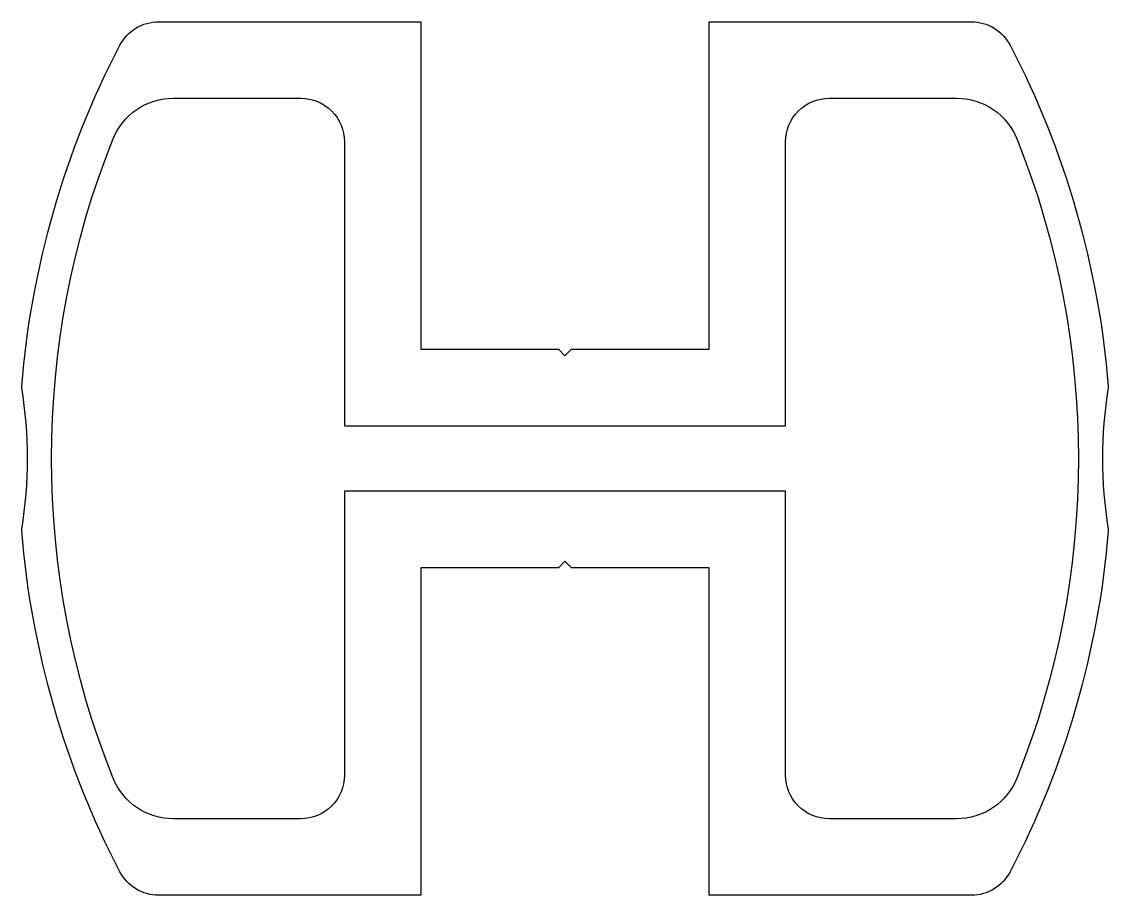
# Model space of a CAD drawing. Extents: x 221.5 to 271.2, y 221.7 to 261.7.
import ezdxf

# ---------------------------------------------------------------- set-up
doc = ezdxf.new("R2010")
doc.units = 0
doc.layers.add('ANA', color=220, linetype='CONTINUOUS')

msp = doc.modelspace()

# ---------------------------------------------------------------- linework, layer by layer
at = {"layer": 'ANA'}
for points in [[(246.057, 246.697), (246.357, 246.397), (246.657, 246.697), (252.957, 246.697), (252.957, 261.697), (264.964, 261.697, -0.279739), (266.738, 260.62, -0.100073), (271.233, 245.005, -0.060883), (271.23, 244.932, 0.081413), (271.23, 238.462, -0.060883), (271.233, 238.39, -0.100073), (266.738, 222.774, -0.279739), (264.964, 221.697), (252.957, 221.697), (252.957, 236.697), (246.657, 236.697), (246.357, 236.997), (246.057, 236.697), (239.757, 236.697), (239.757, 221.697), (227.751, 221.697, -0.279739), (225.976, 222.774, -0.100073), (221.482, 238.39, -0.060883), (221.485, 238.462, 0.081413), (221.485, 244.932, -0.060883), (221.482, 245.005, -0.100073), (225.976, 260.62, -0.279739), (227.751, 261.697), (239.757, 261.697), (239.757, 246.697)], [(228.437, 258.197), (234.257, 258.197, -0.414214), (236.257, 256.197), (236.257, 243.197), (256.457, 243.197), (256.457, 256.197, -0.414214), (258.457, 258.197), (264.278, 258.197, -0.307128), (267.065, 256.307, -0.19173), (267.065, 227.088, -0.307128), (264.278, 225.197), (258.457, 225.197, -0.414214), (256.457, 227.197), (256.457, 240.197), (236.257, 240.197), (236.257, 227.197, -0.414214), (234.257, 225.197), (228.437, 225.197, -0.307128), (225.649, 227.088, -0.19173), (225.649, 256.307, -0.307128)]]:
    msp.add_lwpolyline(points, format="xyb", close=True, dxfattribs=at)

doc.saveas('drawing.dxf')
